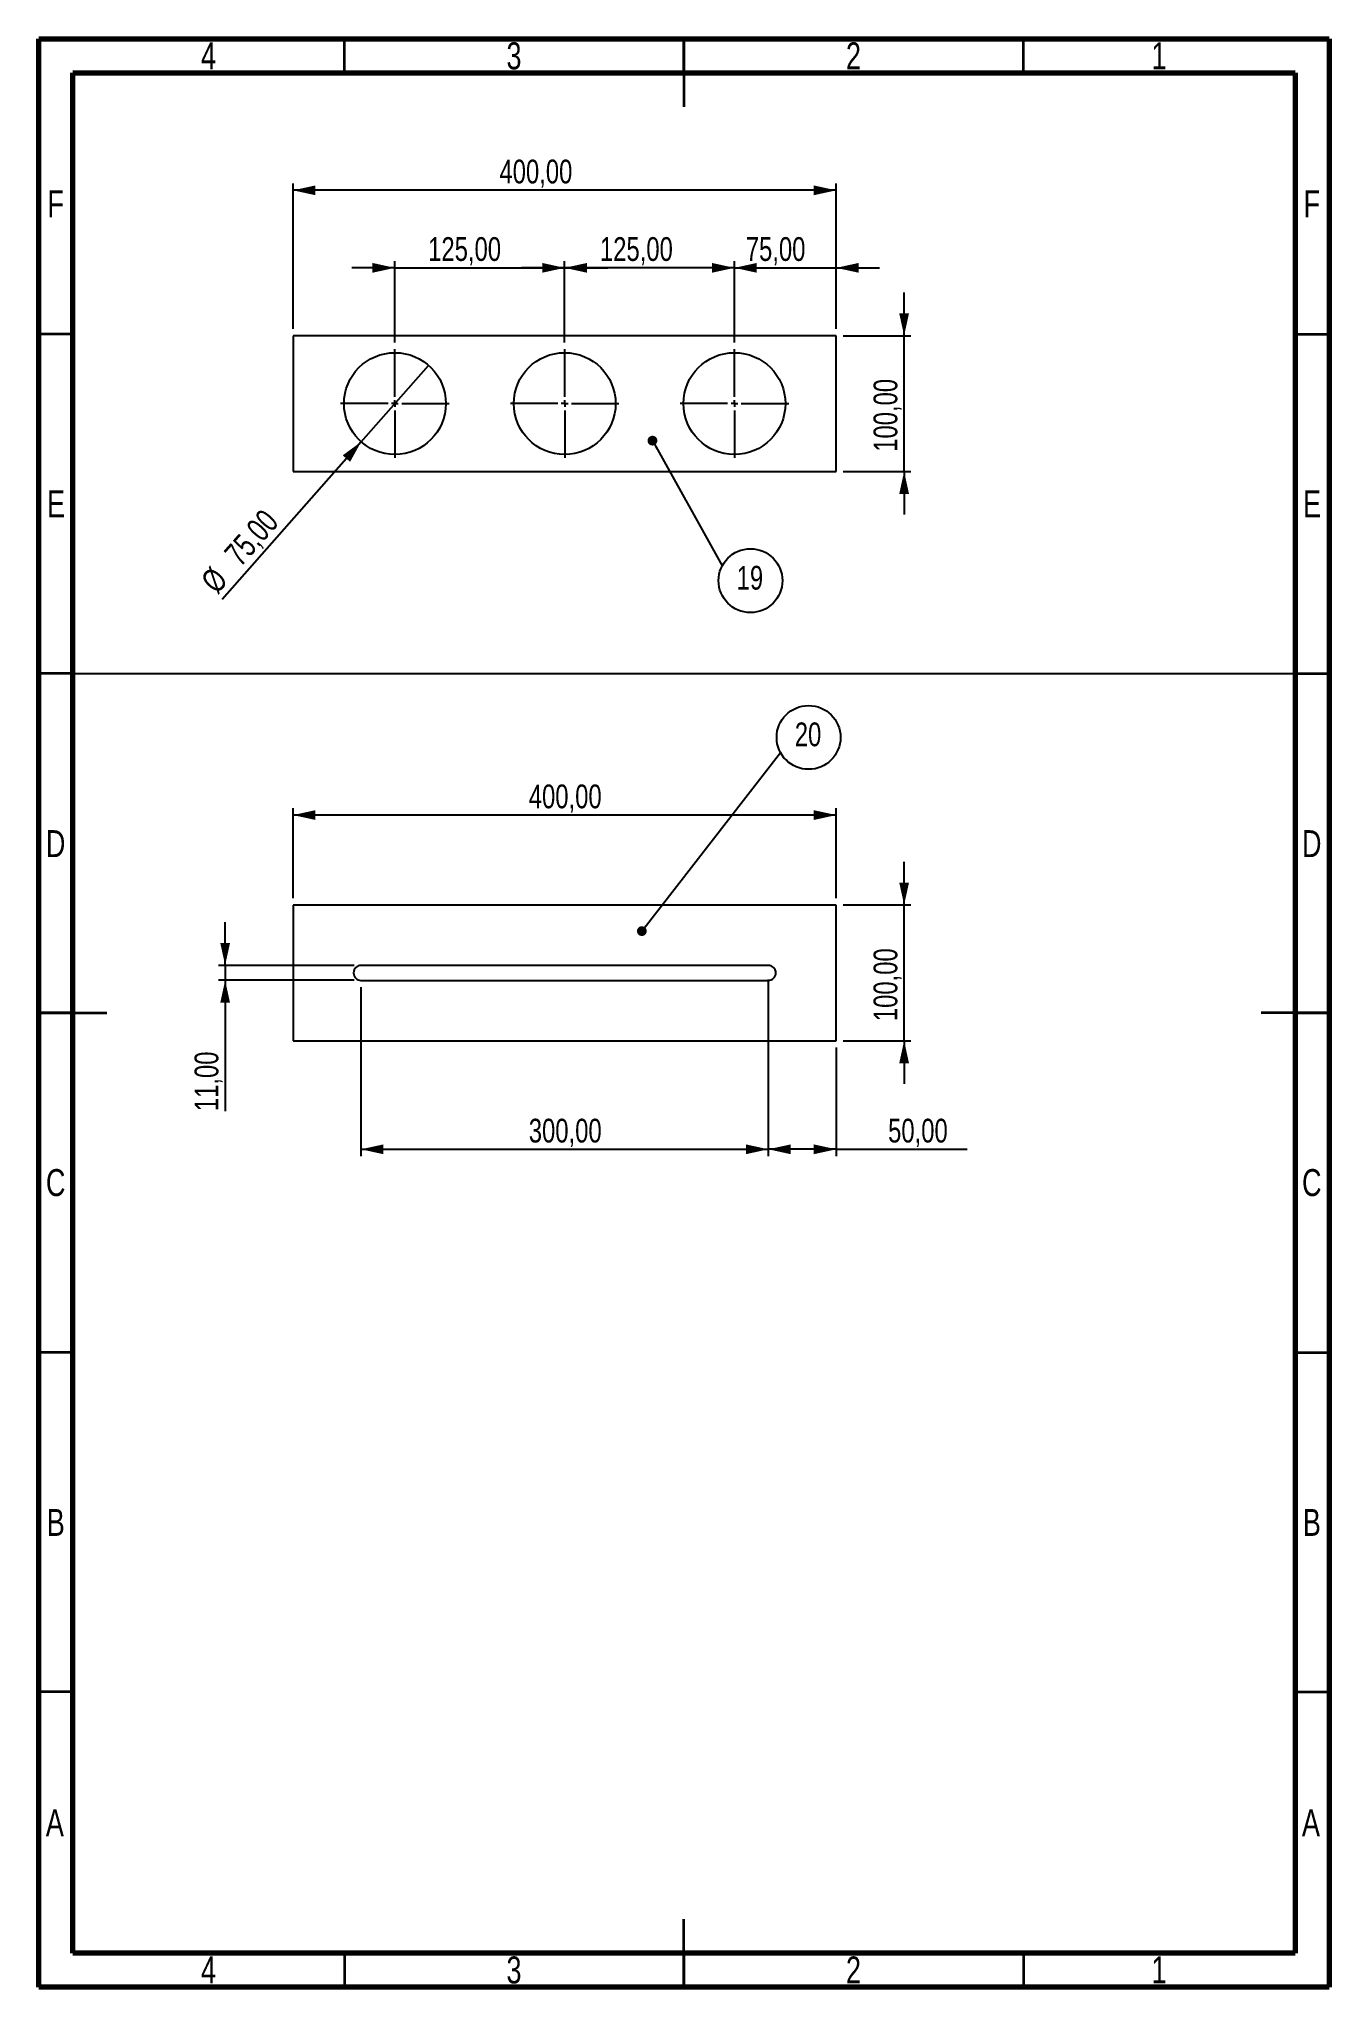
# Paper-space layout 'Bretter' of a CAD drawing. Header units: millimetres. Extents: x 75 to 1025, y 25 to 1460.
import ezdxf

# ---------------------------------------------------------------- set-up
doc = ezdxf.new("R2010")
doc.units = ezdxf.units.MM
doc.layers.add('FORMAT', color=7, linetype='Continuous')
doc.styles.add('SLDTEXTSTYLE0', font='TXT', dxfattribs={"width": 0.75})
doc.dimstyles.new('SLDDIMSTYLE11', dxfattribs={"dimtxt": 17.5, "dimasz": 16.51, "dimexe": 0, "dimexo": 0.0625, "dimgap": 4.375, "dimtad": 1, "dimlfac": 0.5, "dimrnd": 1e-09, "dimzin": 12, "dimdsep": 46, "dimtxsty": 'SLDTEXTSTYLE0', "dimblk1": 'NONE', "dimsah": 1, "dimcen": 0, "dimadec": 0, "dimazin": 3, "dimtfac": 1, "dimtmove": 0, "dimatfit": 3, "dimldrblk": 'NONE', "dimfxl": 1, "dimfrac": 2, "dimtolj": 1, "dimtzin": 12, "dimarcsym": 0})
doc.dimstyles.new('SLDDIMSTYLE3', dxfattribs={"dimtxt": 0.18, "dimasz": 7.2, "dimexe": 0, "dimexo": 0.0625, "dimgap": 0, "dimtad": 0, "dimtih": 1, "dimtoh": 1, "dimdec": 0, "dimrnd": 1e-09, "dimzin": 0, "dimdsep": 46, "dimtxsty": 'Standard', "dimblk1": 'DOT', "dimblk2": 'DOT', "dimsah": 1, "dimcen": 0.09, "dimadec": 0, "dimazin": 0, "dimtfac": 7.2, "dimtdec": 0, "dimtofl": 0, "dimtmove": 0, "dimatfit": 3, "dimldrblk": 'DOT', "dimfxl": 1, "dimfrac": 2, "dimtolj": 1, "dimtzin": 0, "dimarcsym": 0})
doc.dimstyles.new('SLDDIMSTYLE7', dxfattribs={"dimtxt": 17.5, "dimasz": 16.51, "dimexe": 0, "dimexo": 0.0625, "dimgap": 4.375, "dimtad": 1, "dimlfac": 0.5, "dimrnd": 1e-09, "dimzin": 12, "dimdsep": 46, "dimtxsty": 'SLDTEXTSTYLE0', "dimsah": 1, "dimcen": 0.09, "dimadec": 0, "dimazin": 3, "dimtfac": 1, "dimtmove": 0, "dimatfit": 0, "dimfxl": 1, "dimfrac": 2, "dimtolj": 1, "dimtzin": 12, "dimarcsym": 0})
doc.dimstyles.new('SLDDIMSTYLE8', dxfattribs={"dimtxt": 17.5, "dimasz": 16.51, "dimexe": 0, "dimexo": 0.0625, "dimgap": 4.375, "dimtad": 1, "dimlfac": 0.5, "dimrnd": 1e-09, "dimzin": 12, "dimdsep": 46, "dimtxsty": 'SLDTEXTSTYLE0', "dimsah": 1, "dimcen": 0.09, "dimadec": 0, "dimazin": 3, "dimtfac": 1, "dimtofl": 0, "dimtmove": 0, "dimatfit": 3, "dimfxl": 1, "dimfrac": 2, "dimtolj": 1, "dimtzin": 12, "dimarcsym": 0})

# ---------------------------------------------------------------- blocks, each defined once
blk = doc.blocks.new('_D_75')
at = {"layer": 'FORMAT', "ltscale": 5}
for p, q in [((262.1, 1246.4), (262.1, 1353.5)), ((662.1, 1246.4), (662.1, 1353.5)), ((662.1, 1348.5), (262.1, 1348.5))]:
    blk.add_line(p, q, dxfattribs=at)
for points in [[(262.1, 1348.5), (278.6, 1344.9), (278.6, 1352.1)], [(662.1, 1348.5), (645.6, 1352.1), (645.6, 1344.9)]]:
    blk.add_solid(points, dxfattribs=at)
at = {"layer": 'FORMAT', "ltscale": 5, "insert": (414.1, 1371.1), "char_height": 17.5, "attachment_point": 1, "style": 'SLDTEXTSTYLE0'}
blk.add_mtext('400,00', dxfattribs=at)
blk = doc.blocks.new('_D_76')
at = {"layer": 'FORMAT', "ltscale": 5}
for p, q in [((712.1, 1241.4), (712.1, 1273.2)), ((667.1, 1241.4), (717.1, 1241.4)), ((712.1, 1141.4), (712.1, 1241.4)), ((667.1, 1141.4), (717.1, 1141.4)), ((712.1, 1141.4), (712.1, 1109.7))]:
    blk.add_line(p, q, dxfattribs=at)
for points in [[(712.1, 1241.4), (715.7, 1257.9), (708.5, 1257.9)], [(712.1, 1141.4), (708.5, 1124.9), (715.7, 1124.9)]]:
    blk.add_solid(points, dxfattribs=at)
at = {"layer": 'FORMAT', "ltscale": 5, "insert": (689.6, 1155.9), "char_height": 17.5, "attachment_point": 1, "rotation": 90, "style": 'SLDTEXTSTYLE0'}
blk.add_mtext('100,00', dxfattribs=at)
blk = doc.blocks.new('_D_77')
at = {"layer": 'FORMAT', "ltscale": 5}
for p, q in [((462.1, 1236.4), (462.1, 1296.4)), ((587.1, 1236.4), (587.1, 1296.4)), ((462.1, 1291.4), (430.4, 1291.4)), ((587.1, 1291.4), (462.1, 1291.4)), ((587.1, 1291.4), (618.9, 1291.4))]:
    blk.add_line(p, q, dxfattribs=at)
for points in [[(462.1, 1291.4), (445.6, 1295), (445.6, 1287.8)], [(587.1, 1291.4), (603.6, 1287.8), (603.6, 1295)]]:
    blk.add_solid(points, dxfattribs=at)
at = {"layer": 'FORMAT', "ltscale": 5, "insert": (488.1, 1314), "char_height": 17.5, "attachment_point": 1, "style": 'SLDTEXTSTYLE0'}
blk.add_mtext('125,00', dxfattribs=at)
blk = doc.blocks.new('_D_78')
at = {"layer": 'FORMAT', "ltscale": 5}
for p, q in [((587.1, 1236.4), (587.1, 1296.4)), ((662.1, 1246.4), (662.1, 1296.4)), ((587.1, 1291.4), (555.4, 1291.4)), ((587.1, 1291.4), (662.1, 1291.4)), ((662.1, 1291.4), (693.9, 1291.4))]:
    blk.add_line(p, q, dxfattribs=at)
for points in [[(587.1, 1291.4), (570.6, 1295), (570.6, 1287.8)], [(662.1, 1291.4), (678.6, 1287.8), (678.6, 1295)]]:
    blk.add_solid(points, dxfattribs=at)
at = {"layer": 'FORMAT', "ltscale": 5, "insert": (595.5, 1314), "char_height": 17.5, "attachment_point": 1, "style": 'SLDTEXTSTYLE0'}
blk.add_mtext('75,00', dxfattribs=at)
blk = doc.blocks.new('_D_79')
at = {"layer": 'FORMAT', "ltscale": 5}
for p, q in [((337.1, 1236.4), (337.1, 1296.4)), ((462.1, 1236.4), (462.1, 1296.4)), ((337.1, 1291.4), (305.4, 1291.4)), ((337.1, 1291.4), (462.1, 1291.4)), ((462.1, 1291.4), (493.9, 1291.4))]:
    blk.add_line(p, q, dxfattribs=at)
for points in [[(337.1, 1291.4), (320.6, 1295), (320.6, 1287.8)], [(462.1, 1291.4), (478.6, 1287.8), (478.6, 1295)]]:
    blk.add_solid(points, dxfattribs=at)
at = {"layer": 'FORMAT', "ltscale": 5, "insert": (361.6, 1314), "char_height": 17.5, "attachment_point": 1, "style": 'SLDTEXTSTYLE0'}
blk.add_mtext('125,00', dxfattribs=at)
blk = doc.blocks.new('_D_80')
at = {"layer": 'FORMAT', "ltscale": 5}
for q in [(361.9, 1219.5), (209.9, 1047.2)]:
    blk.add_line((312.3, 1163.3), q, dxfattribs=at)
blk.add_solid([(312.3, 1163.3), (298.7, 1153.3), (304.1, 1148.5)], dxfattribs=at)
at = {"layer": 'FORMAT', "ltscale": 5, "char_height": 17.5, "attachment_point": 1, "rotation": 48.5797, "style": 'SLDTEXTSTYLE0'}
for s, insert in [('75,00', (210.3, 1082)), ('%%c', (193, 1062))]:
    blk.add_mtext(s, dxfattribs=dict(at, insert=insert))
blk = doc.blocks.new('_None')
blk = doc.blocks.new('SW_NOTE_0_78')
at = {"layer": 'FORMAT', "color": 0, "ltscale": 5}
blk.add_circle((20.8, -11), 23.5, dxfattribs=at)
at = {"layer": 'FORMAT', "color": 0, "ltscale": 5, "insert": (20.4, -0.1), "char_height": 17.5, "attachment_point": 2, "style": 'SLDTEXTSTYLE0'}
blk.add_mtext('19', dxfattribs=at)
blk = doc.blocks.new('_Dot')
at = {"color": 0, "linetype": 'ByBlock', "lineweight": -2}
blk.add_line((-0.5, 0), (-1, 0), dxfattribs=at)
at = {"color": 0, "linetype": 'ByBlock', "const_width": 0.5}
blk.add_lwpolyline([(-0.25, 0, 1), (0.25, 0, 1)], format="xyb", close=True, dxfattribs=at)
blk = doc.blocks.new('SW_CENTERMARKSYMBOL_26')
at = {"layer": 'FORMAT', "color": 0, "ltscale": 5}
for p, q in [((0, 5), (0, 40)), ((-5, 0), (-40, 0)), ((0, 0), (-2.5, 0)), ((0, 0), (0, 2.5)), ((0, 0), (0, -2.5)), ((0, 0), (2.5, 0)), ((5, 0), (40, 0)), ((0, -5), (0, -40))]:
    blk.add_line(p, q, dxfattribs=at)
blk = doc.blocks.new('SW_CENTERMARKSYMBOL_27')
at = {"layer": 'FORMAT', "color": 0, "ltscale": 5}
for p, q in [((0, 5), (0, 40)), ((-5, 0), (-40, 0)), ((0, 0), (-2.5, 0)), ((0, 0), (0, 2.5)), ((0, 0), (0, -2.5)), ((0, 0), (2.5, 0)), ((5, 0), (40, 0)), ((0, -5), (0, -40))]:
    blk.add_line(p, q, dxfattribs=at)
blk = doc.blocks.new('SW_CENTERMARKSYMBOL_28')
at = {"layer": 'FORMAT', "color": 0, "ltscale": 5}
for p, q in [((0, 5), (0, 40)), ((-5, 0), (-40, 0)), ((0, 0), (-2.5, 0)), ((0, 0), (0, 2.5)), ((0, 0), (0, -2.5)), ((0, 0), (2.5, 0)), ((5, 0), (40, 0)), ((0, -5), (0, -40))]:
    blk.add_line(p, q, dxfattribs=at)
blk = doc.blocks.new('_D_81')
at = {"layer": 'FORMAT', "ltscale": 5}
for p, q in [((262.1, 827.1), (262.1, 893.3)), ((662.1, 827.1), (662.1, 893.3)), ((662.1, 888.3), (262.1, 888.3))]:
    blk.add_line(p, q, dxfattribs=at)
for points in [[(262.1, 888.3), (278.6, 884.7), (278.6, 891.9)], [(662.1, 888.3), (645.6, 891.9), (645.6, 884.7)]]:
    blk.add_solid(points, dxfattribs=at)
at = {"layer": 'FORMAT', "ltscale": 5, "insert": (435.7, 910.8), "char_height": 17.5, "attachment_point": 1, "style": 'SLDTEXTSTYLE0'}
blk.add_mtext('400,00', dxfattribs=at)
blk = doc.blocks.new('_D_82')
at = {"layer": 'FORMAT', "ltscale": 5}
for p, q in [((712.1, 822.1), (712.1, 853.8)), ((667.1, 822.1), (717.1, 822.1)), ((712.1, 722.1), (712.1, 822.1)), ((667.1, 722.1), (717.1, 722.1)), ((712.1, 722.1), (712.1, 690.3))]:
    blk.add_line(p, q, dxfattribs=at)
for points in [[(712.1, 822.1), (715.7, 838.6), (708.5, 838.6)], [(712.1, 722.1), (708.5, 705.5), (715.7, 705.5)]]:
    blk.add_solid(points, dxfattribs=at)
at = {"layer": 'FORMAT', "ltscale": 5, "insert": (689.6, 736.5), "char_height": 17.5, "attachment_point": 1, "rotation": 90, "style": 'SLDTEXTSTYLE0'}
blk.add_mtext('100,00', dxfattribs=at)
blk = doc.blocks.new('_D_83')
at = {"layer": 'FORMAT', "ltscale": 5}
for p, q in [((312.1, 761.6), (312.1, 637.1)), ((612.1, 761.6), (612.1, 637.1)), ((312.1, 642.1), (612.1, 642.1))]:
    blk.add_line(p, q, dxfattribs=at)
for points in [[(312.1, 642.1), (328.6, 638.5), (328.6, 645.7)], [(612.1, 642.1), (595.6, 645.7), (595.6, 638.5)]]:
    blk.add_solid(points, dxfattribs=at)
at = {"layer": 'FORMAT', "ltscale": 5, "insert": (435.7, 664.6), "char_height": 17.5, "attachment_point": 1, "style": 'SLDTEXTSTYLE0'}
blk.add_mtext('300,00', dxfattribs=at)
blk = doc.blocks.new('_D_84')
at = {"layer": 'FORMAT', "ltscale": 5}
for p, q in [((612.1, 767.1), (612.1, 637.1)), ((662.1, 717.1), (662.1, 637.1)), ((662.1, 642.1), (612.1, 642.1)), ((662.1, 642.1), (758.5, 642.1))]:
    blk.add_line(p, q, dxfattribs=at)
for points in [[(612.1, 642.1), (628.6, 638.5), (628.6, 645.7)], [(662.1, 642.1), (645.6, 645.7), (645.6, 638.5)]]:
    blk.add_solid(points, dxfattribs=at)
at = {"layer": 'FORMAT', "ltscale": 5, "insert": (700.3, 664.6), "char_height": 17.5, "attachment_point": 1, "style": 'SLDTEXTSTYLE0'}
blk.add_mtext('50,00', dxfattribs=at)
blk = doc.blocks.new('_D_85')
at = {"layer": 'FORMAT', "ltscale": 5}
for p, q in [((212.1, 777.6), (212.1, 809.3)), ((307.1, 777.6), (207.1, 777.6)), ((212.1, 777.6), (212.1, 766.6)), ((307.1, 766.6), (207.1, 766.6)), ((212.1, 766.6), (212.1, 670.2))]:
    blk.add_line(p, q, dxfattribs=at)
for points in [[(212.1, 777.6), (215.7, 794.1), (208.5, 794.1)], [(212.1, 766.6), (208.5, 750), (215.7, 750)]]:
    blk.add_solid(points, dxfattribs=at)
at = {"layer": 'FORMAT', "ltscale": 5, "insert": (189.6, 670.2), "char_height": 17.5, "attachment_point": 1, "rotation": 90, "style": 'SLDTEXTSTYLE0'}
blk.add_mtext('11,00', dxfattribs=at)
blk = doc.blocks.new('SW_NOTE_0_79')
at = {"layer": 'FORMAT', "color": 0, "ltscale": 5}
blk.add_circle((20.8, 11), 23.5, dxfattribs=at)
at = {"layer": 'FORMAT', "color": 0, "ltscale": 5, "insert": (20.4, 22), "char_height": 17.5, "attachment_point": 2, "style": 'SLDTEXTSTYLE0'}
blk.add_mtext('20', dxfattribs=at)

psp = doc.layouts.new('Bretter')

# ---------------------------------------------------------------- linework, layer by layer
at = {"color": 7, "linetype": 'Continuous', "lineweight": 70, "ltscale": 5}
for p, q in [((75, 25), (75, 1460)), ((75, 1460), (1025, 1460)), ((1025, 1460), (1025, 25)), ((100, 50), (100, 1435)), ((100, 1435), (1000, 1435)), ((1000, 1435), (1000, 50)), ((1000, 50), (100, 50)), ((1025, 25), (75, 25))]:
    psp.add_line(p, q, dxfattribs=at)
at = {"color": 7, "linetype": 'Continuous', "lineweight": 35, "ltscale": 5}
for p, q in [((300, 1435), (300, 1460)), ((550, 1460), (550, 1410)), ((550, 1435), (550, 1460)), ((800, 1435), (800, 1460)), ((100, 1242.5), (75, 1242.5)), ((1000, 1242.5), (1025, 1242.5)), ((100, 992.5), (75, 992.5)), ((1000, 992.5), (1025, 992.5)), ((75, 742.5), (125, 742.5)), ((100, 742.5), (75, 742.5)), ((1025, 742.5), (975, 742.5)), ((1000, 742.5), (1025, 742.5)), ((100, 492.5), (75, 492.5)), ((1000, 492.5), (1025, 492.5)), ((100, 242.5), (75, 242.5)), ((1000, 242.5), (1025, 242.5)), ((550, 25), (550, 75)), ((300, 50), (300, 25)), ((550, 50), (550, 25)), ((800, 50), (800, 25))]:
    psp.add_line(p, q, dxfattribs=at)
at = {"color": 7, "linetype": 'Continuous', "lineweight": 25, "ltscale": 5}
for p, q in [((262.133, 1241.409), (262.133, 1141.409)), ((662.133, 1241.409), (262.133, 1241.409)), ((662.133, 1141.409), (662.133, 1241.409)), ((262.133, 1141.409), (662.133, 1141.409)), ((262.133, 822.054), (262.133, 722.054)), ((662.133, 822.054), (262.133, 822.054)), ((662.133, 722.054), (662.133, 822.054)), ((612.133, 777.554), (312.133, 777.554)), ((312.133, 766.554), (612.133, 766.554)), ((262.133, 722.054), (662.133, 722.054))]:
    psp.add_line(p, q, dxfattribs=at)
at = {"color": 7, "linetype": 'Continuous', "lineweight": 25, "ltscale": 25}
for centre in [(337.133, 1191.409), (462.133, 1191.409), (587.133, 1191.409)]:
    psp.add_circle(centre, 37.5, dxfattribs=at)
for centre, start, end in [((312.133, 772.054), 90, 270), ((612.133, 772.054), 270, 90)]:
    psp.add_arc(centre, 5.5, start, end, dxfattribs=at)
at = {"layer": 'FORMAT', "ltscale": 5}
psp.add_line((100, 992.5), (1000, 992.5), dxfattribs=at)

# ---------------------------------------------------------------- block references
for name, p in [('SW_CENTERMARKSYMBOL_26', (337.133, 1191.409)), ('SW_CENTERMARKSYMBOL_27', (462.133, 1191.409)), ('SW_CENTERMARKSYMBOL_28', (587.133, 1191.409)), ('SW_NOTE_0_78', (578.145, 1071.984)), ('SW_NOTE_0_79', (620.947, 934.501))]:
    psp.add_blockref(name, p, dxfattribs=at)

# ---------------------------------------------------------------- texts
at = {"color": 7, "linetype": 'Continuous', "lineweight": 0, "ltscale": 5, "char_height": 19.844, "attachment_point": 2, "style": 'SLDTEXTSTYLE0'}
for s, insert in [('4', (199.8, 1457.51)), ('3', (424.8, 1457.51)), ('2', (674.8, 1457.51)), ('1', (899.8, 1457.51)), ('F', (87.289, 1348.436)), ('F', (1012.289, 1348.436)), ('E', (87.539, 1127.51)), ('E', (1012.539, 1127.51)), ('D', (87.263, 877.186)), ('D', (1012.263, 877.186)), ('C', (87.293, 627.51)), ('C', (1012.293, 627.51)), ('B', (87.353, 377.186)), ('B', (1012.353, 377.186)), ('A', (86.698, 155.936)), ('A', (1011.698, 155.936)), ('4', (199.8, 47.51)), ('3', (424.8, 47.51)), ('2', (674.8, 47.51)), ('1', (899.8, 47.51))]:
    psp.add_mtext(s, dxfattribs=dict(at, insert=insert))

# ---------------------------------------------------------------- dimensions: what is measured, and where the dimension line sits
at = {"layer": 'FORMAT', "ltscale": 5}
for base, p1, p2, dimstyle, picture, middle in [((262.133, 1348.523), (662.133, 1241.409), (262.133, 1241.409), 'SLDDIMSTYLE8', '_D_75', (449.682, 1348.523)), ((462.133, 1291.409), (337.133, 1231.409), (462.133, 1231.409), 'SLDDIMSTYLE7', '_D_79', (397.151, 1291.409)), ((462.133, 1291.409), (587.133, 1231.409), (462.133, 1231.409), 'SLDDIMSTYLE7', '_D_77', (523.655, 1291.409)), ((662.133, 1291.409), (587.133, 1231.409), (662.133, 1241.409), 'SLDDIMSTYLE7', '_D_78', (624.633, 1291.409)), ((262.133, 888.288), (662.133, 822.054), (262.133, 822.054), 'SLDDIMSTYLE8', '_D_81', (471.277, 888.288)), ((612.133, 642.054), (312.133, 766.554), (612.133, 766.554), 'SLDDIMSTYLE8', '_D_83', (471.277, 642.054)), ((612.133, 642.054), (662.133, 722.054), (612.133, 772.054), 'SLDDIMSTYLE8', '_D_84', (729.442, 642.054))]:
    dim = psp.add_linear_dim(base=base, p1=p1, p2=p2, dimstyle=dimstyle, dxfattribs=at)
    dim.commit()
    dim.dimension.update_dxf_attribs({"geometry": picture, "text_midpoint": middle, "dimtype": 160})
for base, p1, p2, picture, middle in [((712.133, 1241.409), (662.133, 1141.409), (662.133, 1241.409), '_D_76', (712.133, 1191.409)), ((712.133, 822.054), (662.133, 722.054), (662.133, 822.054), '_D_82', (712.133, 772.054)), ((212.133, 766.554), (312.133, 777.554), (312.133, 766.554), '_D_85', (212.133, 699.245))]:
    dim = psp.add_linear_dim(base=base, p1=p1, p2=p2, angle=90, dimstyle='SLDDIMSTYLE7', dxfattribs=at)
    dim.commit()
    dim.dimension.update_dxf_attribs({"geometry": picture, "text_midpoint": middle, "dimtype": 160})
dim = psp.add_diameter_dim_2p(p1=(361.942, 1219.53), p2=(312.324, 1163.289), dimstyle='SLDDIMSTYLE11', dxfattribs=at)
dim.commit()
dim.dimension.update_dxf_attribs({"geometry": '_D_80', "text_midpoint": (237.412, 1078.379), "dimtype": 163})

# ---------------------------------------------------------------- leaders
for points in [[(526.772, 1164.104), (578.145, 1071.984)], [(518.961, 802.828), (620.947, 934.501)]]:
    psp.add_leader(points, dimstyle='SLDDIMSTYLE3', dxfattribs=at)

doc.saveas('drawing.dxf')
